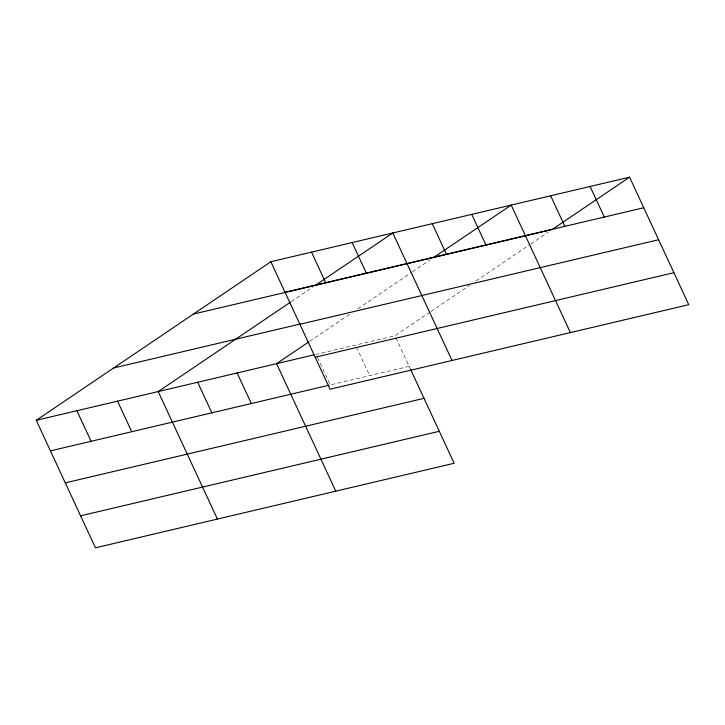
<?xml version="1.0" encoding="UTF-8"?>
<svg xmlns="http://www.w3.org/2000/svg" width="725" height="725" viewBox="0 0 725 725"><rect width="100%" height="100%" fill="white"/><g stroke="black" fill="none" stroke-linecap="round" stroke-linejoin="round"><path stroke-width="0.54" stroke-dasharray="3.62 2.72" d="M291.278 301.618L312.611 287.2M309.765 341.239L350.32 313.825M357.715 308.832L411.51 272.464M412.434 271.839L430.061 259.922M429.988 312.094L394.971 335.775L316.046 354.371M430.913 311.478L469.619 285.306M476.098 280.928L529.884 244.57M530.818 243.935L548.435 232.027M409.154 366.343L330.237 384.939L316.997 356.41M395.913 337.814L410.549 369.342M356.455 347.112L369.696 375.641"/><path stroke-width="1.09" d="M410.549 369.342L454.149 463.275L95.437 547.819L36.25 420.31L270.851 261.725L629.563 177.181L688.75 304.69L330.029 389.225L270.851 261.725M290.353 302.243L158.213 391.572L217.4 519.073M315.393 285.315L392.814 232.979L452.001 360.479M308.85 341.865L276.587 363.669L335.775 491.178M433.767 257.42L511.188 205.084L570.376 332.585M629.563 177.181L552.151 229.517L395.406 266.456M285.034 292.293L643.755 207.749M193.43 314.061L354.851 276.017M355.948 275.754L394.309 266.718M113.671 367.974L300.304 323.993M299.887 324.274L658.599 239.739M36.25 420.31L313.853 354.888M315.185 357.235L673.897 272.7M50.442 450.877L329.141 385.192M65.286 482.868L424.007 398.333M80.584 515.828L439.305 431.284M590.105 186.479L604.297 217.047M550.647 195.786L564.838 226.345M471.73 214.382L485.922 244.95M432.272 223.681L446.455 254.248M352.16 242.558L366.343 273.126M311.505 252.146L325.688 282.705M237.129 372.967L251.321 403.535M197.671 382.274L211.863 412.833M117.559 401.152L131.751 431.719M76.904 410.731L91.096 441.298"/></g></svg>
